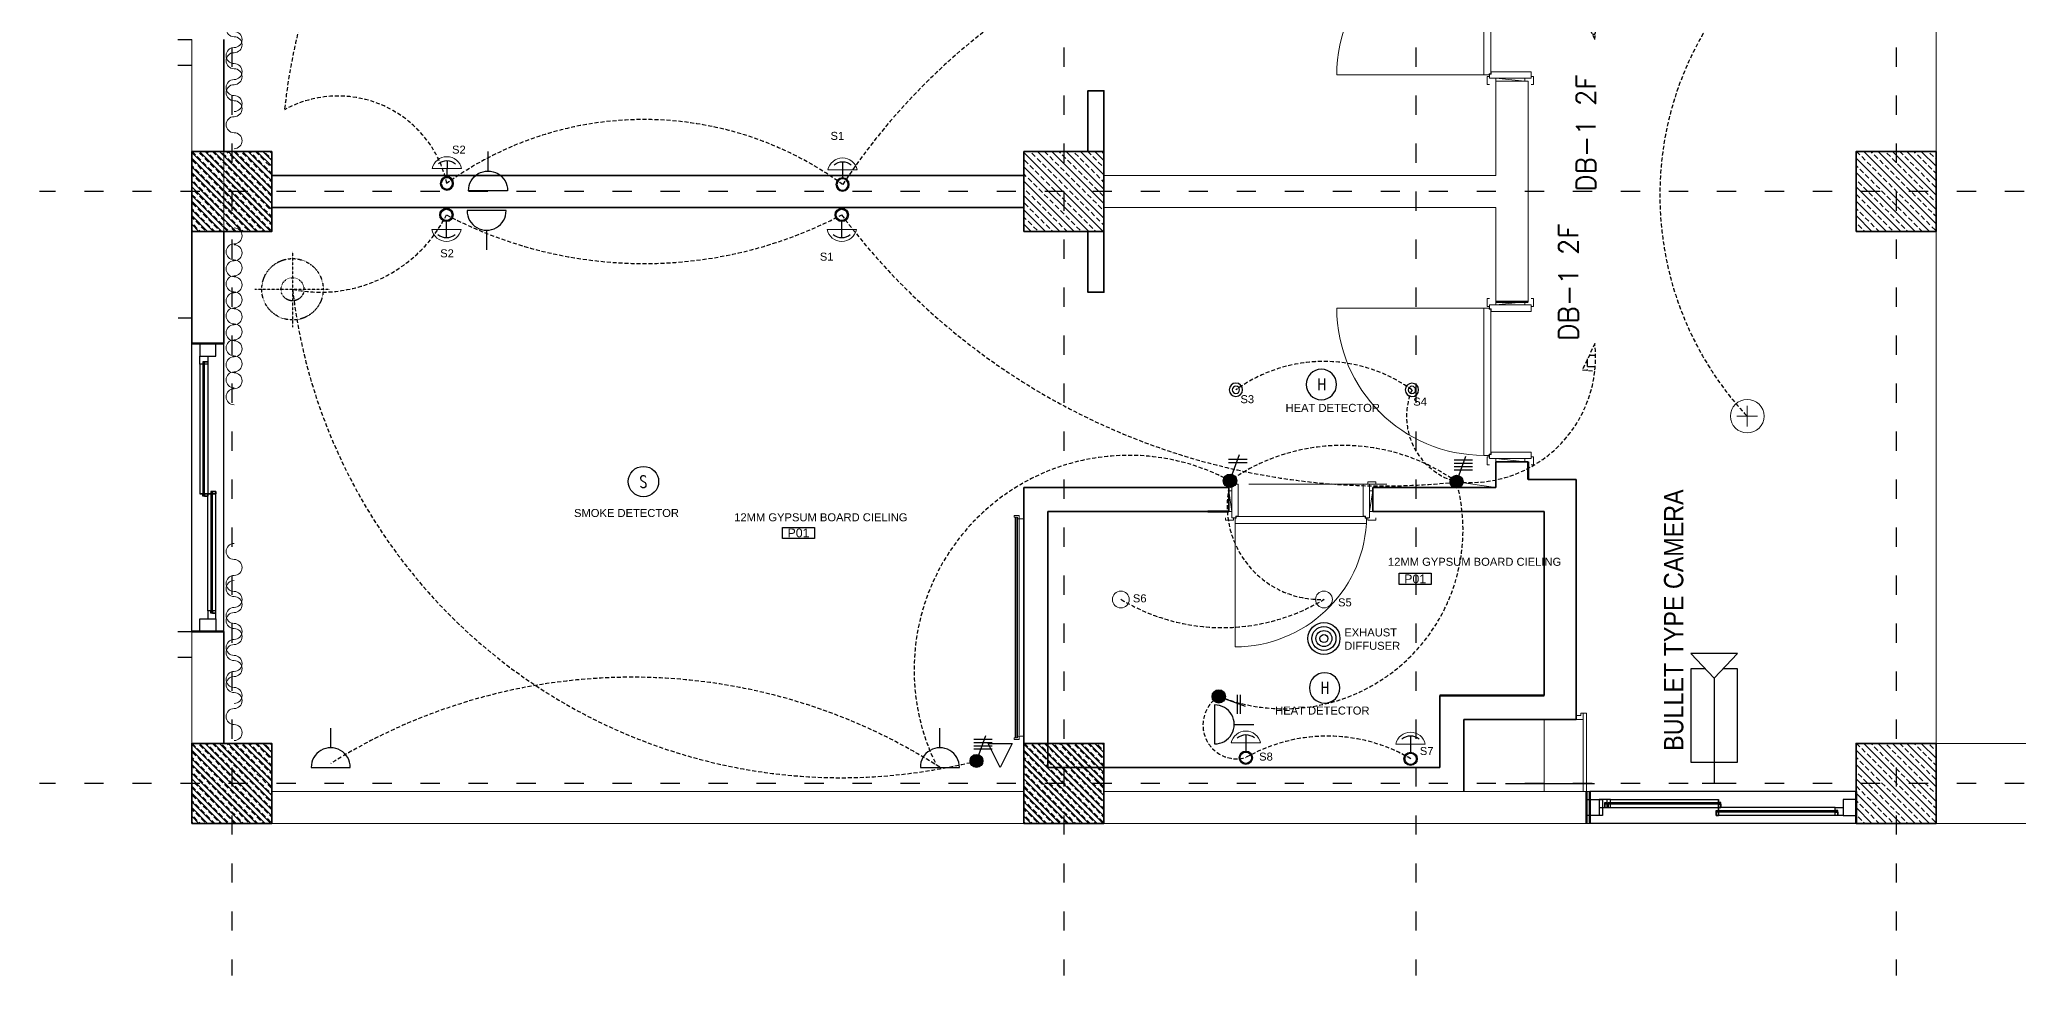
# Model space of a CAD drawing. Header units: millimetres. Extents: x -3207095 to 15275363, y 3702017 to 4798027.
# Drawn here: x 693188 to 694425, y 4469508 to 4470093 of the extents above; entities that cross this region are included whole.
import ezdxf
from ezdxf.enums import TextEntityAlignment as Align

# ---------------------------------------------------------------- set-up
doc = ezdxf.new("R2010")
doc.units = ezdxf.units.MM
for name, pattern in [('ACAD_ISO03W100', [30, 12, -18]), ('DUZ', [500, 500]), ('HIDDEN', [0.375, 0.25, -0.125]), ('HIDDEN2', [0.1875, 0.125, -0.0625])]:
    doc.linetypes.add(name, pattern=pattern)
doc.layers.get('0').update_dxf_attribs({"color": 1, "linetype": 'DUZ'})
for name, color, linetype in [('0 MC MAHAL', 94, 'Continuous'), ('a_aydinlatma', 5, 'Continuous'), ('a_olcu', 30, 'Continuous'), ('a_yazi', 105, 'Continuous'), ('AGAC', 116, 'Continuous'), ('EL-L-LS', 181, 'Continuous'), ('KOLTAR_F', 145, 'Continuous'), ('MH-EL-CCTV', 33, 'Continuous'), ('MH-EL-TEL', 222, 'Continuous'), ('MH-TXT', 2, 'Continuous'), ('OLCU', 1, 'Continuous'), ('PEN', 161, 'Continuous'), ('pen.kap.olc', 205, 'Continuous'), ('SMC-EL-FA', 33, 'Continuous'), ('SMC-EL-FA-TXT', 123, 'Continuous'), ('SMC-EL-L-LP', 22, 'Continuous'), ('SMC-EL-P', 160, 'Continuous'), ('SMC-TXT', 123, 'Continuous'), ('söve', 26, 'DUZ')]:
    doc.layers.add(name, color=color, linetype=linetype)
for name, color, linetype, lineweight in [('C LIGHT', 202, 'Continuous', 9), ('cam', 143, 'Continuous', 20), ('DUV', 220, 'Continuous', 50), ('DUVAR', 7, 'Continuous', 35), ('EL-L-WIR', 124, 'Continuous', 30), ('FE_MOBTEF.2', 33, 'Continuous', 18), ('FE_PERDE', 205, 'Continuous', 15), ('gor25', 142, 'Continuous', 25), ('iç duvar', 7, 'Continuous', 50), ('KAPEN', 151, 'Continuous', 9), ('KOLON_F', 3, 'Continuous', 35), ('Xref', 253, 'Continuous', 13)]:
    doc.layers.add(name, color=color, linetype=linetype, lineweight=lineweight)
doc.styles.add('ARIEL20S', font='arial.ttf')
doc.styles.add('ROMANS', font='romans.shx')
doc.styles.add('smc-1', font='simplex.shx')
doc.styles.add('SMC-2', font='GOTHIC.TTF', dxfattribs={"width": 0.9})
pattern_1 = [(135, (5198435.835, 3809389.321), (-4.4901280605, -4.4901280605), []), (135, (5198435.835, 3809393.811), (-4.4901280605, -4.4901280605), [3.175, -1.5875])]
pattern_2 = [(135, (5198955.835, 3809389.321), (-4.4901280605, -4.4901280605), []), (135, (5198955.835, 3809393.811), (-4.4901280605, -4.4901280605), [3.175, -1.5875])]

# ---------------------------------------------------------------- blocks, each defined once
blk = doc.blocks.new('GEN_BLOCK00601')
at = {"linetype": 'Continuous', "ltscale": 50}
for centre, start, end in [((50, 50), 0, 180), ((150, 50), 180, 0), ((250, 50), 0, 180), ((350, 50), 180, 0), ((450, 50), 0, 180), ((550, 50), 180, 0), ((650, 50), 0, 180), ((750, 50), 180, 0), ((850, 50), 0, 180), ((950, 50), 180, 0)]:
    blk.add_arc(centre, 50, start, end, dxfattribs=at)
for tag in ['FLOOR', 'Sfb']:
    blk.add_attdef(tag, (0, 0), '', height=1)
blk = doc.blocks.new('K210')
for p, q in [((0.04, 0.985), (0.04, 0.032)), ((0.04, 0.032), (0.047, 0.032)), ((0.047, 0.032), (0.047, 0.022)), ((0.047, 0.022), (0.953, 0.022)), ((0.953, 0.032), (0.96, 0.032)), ((0.953, 0.022), (0.953, 0.032)), ((0.96, 0.032), (0.96, 0.065))]:
    blk.add_line(p, q)
for points in [[(-0.02, 0.03), (-0.02, 0.045), (0.03, 0.045), (0.03, 0.03)], [(0.04, 0.065), (0.96, 0.065)], [(1.02, 0.03), (1.02, 0.045), (0.97, 0.045), (0.97, 0.03)], [(0.02, -0.19), (0, -0.19), (0.02, -0.01), (0, -0.01)], [(0.98, -0.19), (1, -0.19), (0.98, -0.01), (1, -0.01)], [(-0.02, -0.23), (-0.02, -0.245), (0.03, -0.245), (0.03, -0.23)], [(1.02, -0.23), (1.02, -0.245), (0.97, -0.245), (0.97, -0.23)]]:
    blk.add_lwpolyline(points)
for points in [[(0.02, 0.03), (0.045, 0.03), (0.045, 0.02), (0.06, 0.02), (0.06, -0.23), (0.02, -0.23)], [(0.98, 0.03), (0.955, 0.03), (0.955, 0.02), (0.94, 0.02), (0.94, -0.23), (0.98, -0.23)]]:
    blk.add_lwpolyline(points, close=True)
blk.add_arc((0.04, 0.065), 0.92, 0, 90)
blk = doc.blocks.new('new block')
at = {"layer": 'KAPEN'}
for p, q in [((105202.053, 48261.86), (105202.02, 48261.86)), ((105202.053, 48261.853), (105202.053, 48261.86)), ((105202.063, 48261.853), (105202.053, 48261.853)), ((105202.063, 48261.047), (105202.063, 48261.853)), ((105201.25, 48261.04), (105202.053, 48261.04)), ((105202.053, 48261.047), (105202.063, 48261.047)), ((105202.053, 48261.04), (105202.053, 48261.047))]:
    blk.add_line(p, q, dxfattribs=at)
for points in [[(105202.055, 48261.92), (105202.04, 48261.92), (105202.04, 48261.87), (105202.055, 48261.87)], [(105202.265, 48261.92), (105202.28, 48261.92), (105202.28, 48261.87), (105202.265, 48261.87)], [(105202.02, 48261.04), (105202.02, 48261.86)], [(105202.225, 48261.88), (105202.225, 48261.9), (105202.095, 48261.88), (105202.095, 48261.9)], [(105202.055, 48260.98), (105202.04, 48260.98), (105202.04, 48261.03), (105202.055, 48261.03)], [(105202.225, 48261.02), (105202.225, 48261), (105202.095, 48261.02), (105202.095, 48261)], [(105202.265, 48260.98), (105202.28, 48260.98), (105202.28, 48261.03), (105202.265, 48261.03)]]:
    blk.add_lwpolyline(points, dxfattribs=at)
for points in [[(105202.055, 48261.88), (105202.055, 48261.855), (105202.065, 48261.855), (105202.065, 48261.84), (105202.265, 48261.84), (105202.265, 48261.88)], [(105202.055, 48261.02), (105202.055, 48261.045), (105202.065, 48261.045), (105202.065, 48261.06), (105202.265, 48261.06), (105202.265, 48261.02)]]:
    blk.add_lwpolyline(points, close=True, dxfattribs=at)
blk.add_arc((105202.071, 48261.04), 0.822, 93.6023, 180, dxfattribs=at)
blk = doc.blocks.new('rgtkjıtdkfgölv')
at = {"layer": 'FE_MOBTEF.2'}
for p, q in [((104445.908, 48877.932), (104445.888, 48877.932)), ((104445.888, 48877.932), (104445.888, 48877.902)), ((104445.908, 48877.932), (104445.908, 48877.962)), ((104445.908, 48877.922), (104445.908, 48877.932)), ((104447.261, 48877.932), (104445.914, 48877.932)), ((104447.268, 48877.932), (104447.268, 48877.962)), ((104447.268, 48877.932), (104447.288, 48877.932)), ((104447.268, 48877.922), (104447.268, 48877.932)), ((104447.288, 48877.932), (104447.288, 48877.902)), ((104445.888, 48877.902), (104445.898, 48877.902)), ((104445.898, 48877.914), (104445.898, 48877.922)), ((104445.898, 48877.922), (104447.278, 48877.922)), ((104445.898, 48877.922), (104445.908, 48877.922)), ((104445.898, 48877.902), (104445.898, 48877.922)), ((104445.898, 48877.908), (104445.898, 48877.914)), ((104445.898, 48877.914), (104447.278, 48877.914)), ((104447.278, 48877.914), (104445.898, 48877.914)), ((104447.278, 48877.908), (104445.898, 48877.908)), ((104447.278, 48877.922), (104447.268, 48877.922)), ((104447.278, 48877.902), (104447.278, 48877.922)), ((104447.278, 48877.922), (104447.278, 48877.914)), ((104447.278, 48877.914), (104447.278, 48877.908)), ((104447.288, 48877.902), (104447.278, 48877.902))]:
    blk.add_line(p, q, dxfattribs=at)
blk = doc.blocks.new('a_malzeme')
blk.add_lwpolyline([(-100, 70), (100, 70), (100, 0), (-100, 0), (-100, 70)])
at = {"style": 'ARIEL20S'}
blk.add_attdef('P01', text='', height=55, dxfattribs=at).set_placement((0, 35), align=Align.MIDDLE_CENTER)
blk = doc.blocks.new('ANEM')
at = {"layer": 'a_aydinlatma'}
for radius in [100, 75, 50, 25]:
    blk.add_circle((56721, 5587), radius, dxfattribs=at)
blk = doc.blocks.new('SD')
at = {"color": 140}
blk.add_circle((0, 0), 0.25, dxfattribs=at)
at = {"layer": 'SMC-EL-FA-TXT', "style": 'ROMANS', "width": 0.75}
blk.add_text('S', height=0.197, dxfattribs=at).set_placement((-0.066, -0.101, 0))
blk = doc.blocks.new('LIGHT3')
at = {"layer": 'SMC-EL-L-LP'}
blk.add_line((0.001, 0), (0, 0.235), dxfattribs=at)
for radius in [0.0975, 0.0825]:
    blk.add_circle((0, 0.332), radius, dxfattribs=at)
blk.add_arc((0, 0.2), 0.2, 231.5853, 308.8029, dxfattribs=at)
blk = doc.blocks.new('LS-1WAY-4G')
at = {"layer": 'EL-L-LS'}
blk.add_hatch(color=181, dxfattribs=at).paths.add_polyline_path([(0.092, 0.092, 1), (-0.092, 0.092, 1)])
at = {"layer": 'EL-L-LS', "color": 181}
for p, q in [((-0.036, 0.4), (0.223, 0.4)), ((-0.036, 0.354), (0.223, 0.354)), ((-0.036, 0.308), (0.223, 0.308)), ((0.031, 0.178), (0.132, 0.453)), ((-0.036, 0.263), (0.223, 0.263))]:
    blk.add_line(p, q, dxfattribs=at)
blk.add_circle((0, 0.092), 0.0917, dxfattribs=at)
blk = doc.blocks.new('LIGHT1')
at = {"linetype": 'Continuous'}
for radius in [0.11, 0.06]:
    blk.add_circle((0, 0), radius, dxfattribs=at)
blk = doc.blocks.new('A$C89dd7f61')
at = {"layer": 'SMC-EL-L-LP', "xscale": -38, "yscale": 38, "zscale": 38}
blk.add_blockref('LIGHT1', (0, 0), dxfattribs=at)
blk = doc.blocks.new('LS-1WAY-2G')
at = {"layer": 'SMC-EL-L-LP'}
blk.add_hatch(color=181, dxfattribs=at).paths.add_polyline_path([(0.092, 0.092, 1), (-0.092, 0.092, 1)])
at = {"layer": 'SMC-EL-L-LP', "color": 181}
for p, q in [((-0.021, 0.387), (0.237, 0.387)), ((-0.021, 0.342), (0.237, 0.342)), ((0.031, 0.178), (0.132, 0.453))]:
    blk.add_line(p, q, dxfattribs=at)
blk.add_circle((0, 0.092), 0.0917, dxfattribs=at)
blk = doc.blocks.new('CL1')
at = {"layer": 'C LIGHT'}
blk.add_circle((0, 0), 5.25, dxfattribs=at)
blk = doc.blocks.new('HD')
at = {"color": 22}
blk.add_circle((0, 0), 0.25, dxfattribs=at)
at = {"layer": 'SMC-EL-FA-TXT', "color": 123, "style": 'ROMANS', "width": 0.75}
blk.add_text('H', height=0.197, dxfattribs=at).set_placement((-0.074, -0.096, 0))
blk = doc.blocks.new('S13A')
for p, q in [((0, 0.18), (0, 0.358)), ((-0.178, 0), (0.178, 0))]:
    blk.add_line(p, q)
blk.add_arc((0, 0.002), 0.178, 359.4023, 180.5977)
blk = doc.blocks.new('A$C7aefd928')
at = {"layer": 'a_aydinlatma', "linetype": 'HIDDEN', "ltscale": 10}
h = blk.add_hatch(dxfattribs=at)
h.set_pattern_fill('ANGLE', color=8)
h.set_pattern_definition([(0, (-693994.367, -4479887.279), (0, 6.985), [5.08, -1.905]), (90, (-693994.367, -4479887.279), (-6.985, 4e-16), [5.08, -1.905])])
h.paths.add_polyline_path([(837.2, 271.4), (829.6, 255), (837.2, 254.1, 0.055419)])
at = {"layer": 'a_aydinlatma', "linetype": 'HIDDEN2'}
for p, q in [((23.5, 328.8), (23.5, 281.7)), ((0, 305.3), (47, 305.3))]:
    blk.add_line(p, q, dxfattribs=at)
at = {"layer": 'a_aydinlatma', "color": 3, "linetype": 'HIDDEN', "ltscale": 10}
for p, q in [((837.2, 271.4), (829.6, 255)), ((829.6, 255), (837.2, 254.1))]:
    blk.add_line(p, q, dxfattribs=at)
at = {"layer": 'a_aydinlatma', "linetype": 'HIDDEN2'}
for radius in [19.2, 7.2]:
    blk.add_circle((23.5, 305.3), radius, dxfattribs=at)
at = {"layer": 'a_aydinlatma', "linetype": 'HIDDEN', "ltscale": 10}
for centre, radius, start, end in [((41.1, 391.6), 88.1, 258.5011, 333.1564), ((243.2, 587.1), 265.7, 242.3098, 297.7005), ((705.2, 605.5), 423.1, 216.8454, 276.1897), ((366.4, 345.2), 345.2, 186.6453, 284.1662), ((668, 166.4), 93.8, 54.1169, 125.8831), ((761.9, 225.8), 42.3, 156.7822, 254.8981), ((643.1, 154.9), 111.8, 248.5847, 15.5788), ((665.9, 169.8), 58.4, 164.7362, 272.1082), ((604.6, 216.3), 122.5, 238.8129, 301.1871), ((613.5, 32.9), 21.1, 121.94, 285.5579), ((670.1, -77.2), 103.2, 59.6797, 119.5515)]:
    blk.add_arc(centre, radius, start, end, dxfattribs=at)
at = {"layer": 'a_aydinlatma', "color": 3, "linetype": 'HIDDEN', "ltscale": 10}
for centre, radius, start, end in [((759.4, 262.8), 78.3, 263.7664, 6.3094), ((546, 67.4), 134.1, 61.8575, 206.2961), ((679.6, 84.6), 123.1, 54.605, 124.8385), ((235.8, -293.6), 356.4, 57.3715, 121.9107)]:
    blk.add_arc(centre, radius, start, end, dxfattribs=at)
at = {"layer": 'MH-EL-TEL'}
for p, q in [((465.7, 6.4), (458.2, 21.4)), ((458.2, 21.4), (473.2, 21.4)), ((473.2, 21.4), (465.7, 6.4))]:
    blk.add_line(p, q, dxfattribs=at)
at = {"layer": 'OLCU', "color": 252, "linetype": 'Continuous', "lineweight": 5, "true_color": 0x939598}
blk.add_line((750.9, 184.9), (775.5, 181.4), dxfattribs=at)
at = {"layer": 'SMC-EL-L-LP', "lineweight": 0}
for p, q in [((128.9, 342.6), (110.6, 342.6)), ((375.9, 342.7), (357.5, 342.7)), ((610, 21.7), (628.3, 21.7)), ((712.9, 21), (731.3, 21))]:
    blk.add_line(p, q, dxfattribs=at)
for centre, start, end in [((119.7, 344.6), 191.7871, 348.2129), ((366.7, 344.6), 191.7871, 348.2129), ((619.2, 19.8), 11.7871, 168.2129), ((722.1, 19.1), 11.7871, 168.2129)]:
    blk.add_arc(centre, 9.38, start, end, dxfattribs=at)
at = {"layer": 'a_aydinlatma', "xscale": 0.1, "yscale": 0.1, "zscale": 0.1}
blk.add_blockref('ANEM', (-5004.1, -471.7), dxfattribs=at)
at = {"layer": 'a_olcu', "xscale": 0.1, "yscale": 0.1, "zscale": 0.1}
for p in [(339.7, 149.5), (725, 120.8)]:
    blk.add_blockref('a_malzeme', p, dxfattribs=at).add_auto_attribs({'P01': 'P01'})
at = {"layer": 'C LIGHT', "linetype": 'Continuous'}
for p in [(541.1, 111.4), (668, 111.4)]:
    blk.add_blockref('CL1', p, dxfattribs=at)
at = {"layer": 'EL-L-LS', "xscale": 45.60000005237816, "yscale": 45.60000005237816, "zscale": 45.60000005237816}
blk.add_blockref('LS-1WAY-2G', (609.3, 181.4), dxfattribs=at)
at = {"layer": 'EL-L-LS', "xscale": 45.60000005237816, "yscale": 45.60000005237816, "zscale": 45.60000005237816, "rotation": 270}
blk.add_blockref('LS-1WAY-2G', (598.1, 50.8), dxfattribs=at)
at = {"layer": 'EL-L-WIR', "xscale": 44.23680000000058, "yscale": 44.23680000000058, "zscale": 44.23680000000058}
for p in [(750.9, 180.9), (450.9, 6.4)]:
    blk.add_blockref('LS-1WAY-4G', p, dxfattribs=at)
at = {"layer": 'SMC-EL-FA', "yscale": 38, "zscale": 38}
for name, p, xscale in [('HD', (666.4, 245.8), -38), ('SD', (242.8, 185.1), 38), ('HD', (668.4, 56.1), -38)]:
    blk.add_blockref(name, p, dxfattribs=dict(at, xscale=xscale))
at = {"layer": 'SMC-EL-L-LP', "lineweight": 0, "xscale": 42.74999999996362, "yscale": 42.74999999996362, "zscale": 42.74999999996362}
for p in [(119.7, 337.6), (366.7, 337.6)]:
    blk.add_blockref('LIGHT3', p, dxfattribs=at)
at = {"layer": 'SMC-EL-L-LP', "lineweight": 0, "xscale": 42.74999999996362, "yscale": 42.74999999996362, "zscale": 42.74999999996362, "rotation": 180}
for p in [(619.2, 26.7), (722.1, 26)]:
    blk.add_blockref('LIGHT3', p, dxfattribs=at)
at = {"layer": 'SMC-EL-P', "xscale": 68.51054328617874, "yscale": 68.51054328617874, "zscale": 68.51054328617874}
for p, rotation in [((144.8, 354.5), 180), ((599.6, 33.3), 270)]:
    blk.add_blockref('S13A', p, dxfattribs=dict(at, rotation=rotation))
for p in [(47.4, 6.4), (428, 6.4)]:
    blk.add_blockref('S13A', p, dxfattribs=at)
at = {"layer": 'Xref'}
for p in [(613, 242.5), (723, 242.4)]:
    blk.add_blockref('A$C89dd7f61', p, dxfattribs=at)
at = {"layer": 'a_yazi', "char_height": 5, "style": 'ARIEL20S'}
for s, insert, width, attachment_point in [('S2', (115.8, 330.3), 51.389, 1), ('S1', (353, 328.2), 51.389, 1), ('S3', (615.8, 239.1), 51.389, 1), ('S4', (723.8, 237.6), 51.389, 1), ('HEAT DETECTOR', (644, 228.6), 143.239, 7), ('SMOKE DETECTOR', (199.4, 162.9), 143.239, 7), ('12MM GYPSUM BOARD CIELING ', (299.5, 160.2), 143.239, 7), ('12MM GYPSUM BOARD CIELING ', (708, 132.4), 143.239, 7), ('S6', (548.6, 114.6), 51.389, 1), ('S5', (676.8, 112.1), 51.389, 1), ('EXHAUST DIFFUSER', (680.7, 93.3), 51.389, 1), ('HEAT DETECTOR', (637.5, 39.4), 143.239, 7), ('S8', (627.5, 15.7), 51.389, 1), ('S7', (727.9, 19.2), 51.389, 1)]:
    blk.add_mtext(s, dxfattribs=dict(at, insert=insert, width=width, attachment_point=attachment_point))
blk = doc.blocks.new('A$C288ee9c8')
at = {"layer": 'a_aydinlatma', "linetype": 'HIDDEN', "ltscale": 10}
h = blk.add_hatch(dxfattribs=at)
h.set_pattern_fill('ANGLE', color=8)
h.set_pattern_definition([(0, (-694012.924, -4479302.351), (0, 6.985), [5.08, -1.905]), (90, (-694012.924, -4479302.351), (-6.985, 4e-16), [5.08, -1.905])])
h.paths.add_polyline_path([(818.7, 95), (811, 111.4), (818.6, 112.3, -0.055419)])
at = {"layer": 'a_aydinlatma', "color": 3, "linetype": 'HIDDEN', "ltscale": 10}
for p, q in [((811, 111.4), (818.6, 112.3)), ((818.7, 95), (811, 111.4))]:
    blk.add_line(p, q, dxfattribs=at)
at = {"layer": 'a_aydinlatma', "linetype": 'HIDDEN', "ltscale": 10}
for centre, radius, start, end in [((349, 15), 350.8, 76.2487, 174.124), ((586.1, 150), 122.5, 58.8129, 121.1871), ((647.4, 196.4), 58.4, 87.8918, 195.2638), ((683.3, -216.4), 400.7, 82.9628, 146.5996), ((743.4, 140.5), 42.3, 105.1019, 203.2178), ((649.5, 199.8), 93.8, 234.1169, 305.8831), ((33.5, -10.1), 69.6, 12.4474, 118.8317), ((224.6, -165.2), 210, 53.7613, 125.8826)]:
    blk.add_arc(centre, radius, start, end, dxfattribs=at)
at = {"layer": 'a_aydinlatma', "color": 3, "linetype": 'HIDDEN', "ltscale": 10}
for centre, radius, start, end in [((217.3, 659.8), 356.4, 238.0893, 302.6285), ((527.5, 298.9), 134.1, 153.7039, 298.1425), ((661.1, 281.6), 123.1, 235.1615, 305.395), ((740.9, 103.4), 78.3, 353.6906, 96.2336)]:
    blk.add_arc(centre, radius, start, end, dxfattribs=at)
at = {"layer": 'MH-EL-TEL'}
for p, q in [((447.2, 359.8), (439.7, 344.8)), ((454.7, 344.8), (447.2, 359.8)), ((439.7, 344.8), (454.7, 344.8))]:
    blk.add_line(p, q, dxfattribs=at)
at = {"layer": 'OLCU', "color": 252, "linetype": 'Continuous', "lineweight": 5, "true_color": 0x939598}
blk.add_line((732.4, 181.3), (757, 184.8), dxfattribs=at)
at = {"layer": 'SMC-EL-L-LP', "lineweight": 0}
for p, q in [((591.5, 344.5), (609.8, 344.5)), ((694.4, 345.2), (712.8, 345.2)), ((110.7, 14.1), (92.3, 14.1)), ((357.9, 13.4), (339.5, 13.4))]:
    blk.add_line(p, q, dxfattribs=at)
for centre, start, end in [((600.7, 346.5), 191.7871, 348.2129), ((703.6, 347.1), 191.7871, 348.2129), ((101.5, 12.2), 11.7871, 168.2129), ((348.7, 11.4), 11.7871, 168.2129)]:
    blk.add_arc(centre, 9.38, start, end, dxfattribs=at)
at = {"layer": 'a_aydinlatma', "xscale": -0.1, "yscale": 0.1, "zscale": 0.1, "rotation": 180}
blk.add_blockref('ANEM', (-5022.6, 837.9), dxfattribs=at)
at = {"layer": 'a_olcu', "xscale": 0.1, "yscale": 0.1, "zscale": 0.1}
for p in [(542.2, 301.2), (698.3, 249.3), (323.3, 225.8)]:
    blk.add_blockref('a_malzeme', p, dxfattribs=at).add_auto_attribs({'P01': 'P01'})
at = {"layer": 'C LIGHT', "linetype": 'Continuous', "xscale": -1, "rotation": 180}
for p in [(522.6, 254.8), (649.5, 254.8)]:
    blk.add_blockref('CL1', p, dxfattribs=at)
at = {"layer": 'EL-L-LS', "xscale": -45.60000005237816, "yscale": 45.60000005237816, "zscale": 45.60000005237816, "rotation": 180}
blk.add_blockref('LS-1WAY-2G', (587.7, 183.2), dxfattribs=at)
at = {"layer": 'EL-L-WIR', "xscale": -44.23680000000058, "yscale": 44.23680000000058, "zscale": 44.23680000000058, "rotation": 180}
for p in [(432.4, 359.8), (732.4, 185.3)]:
    blk.add_blockref('LS-1WAY-4G', p, dxfattribs=at)
at = {"layer": 'SMC-EL-FA', "xscale": 38, "yscale": 38, "zscale": 38, "rotation": 180}
for p in [(649.9, 310.1), (649.9, 140.2)]:
    blk.add_blockref('HD', p, dxfattribs=at)
at = {"layer": 'SMC-EL-FA', "xscale": 38, "yscale": 38, "zscale": 38}
blk.add_blockref('SD', (214.5, 182.4), dxfattribs=at)
at = {"layer": 'SMC-EL-L-LP', "lineweight": 0, "xscale": -42.74999999996362, "yscale": 42.74999999996362, "zscale": 42.74999999996362}
for p in [(703.6, 340.2), (600.7, 339.5)]:
    blk.add_blockref('LIGHT3', p, dxfattribs=at)
at = {"layer": 'SMC-EL-L-LP', "lineweight": 0, "xscale": -42.74999999996362, "yscale": 42.74999999996362, "zscale": 42.74999999996362, "rotation": 180}
for p in [(101.5, 19.1), (348.7, 18.4)]:
    blk.add_blockref('LIGHT3', p, dxfattribs=at)
at = {"layer": 'SMC-EL-P', "xscale": -68.51054328617874, "yscale": 68.51054328617874, "zscale": 68.51054328617874, "rotation": 180}
for p in [(28.9, 359.8), (409.5, 359.8)]:
    blk.add_blockref('S13A', p, dxfattribs=at)
at = {"layer": 'SMC-EL-P', "xscale": -68.51054328617874, "yscale": 68.51054328617874, "zscale": 68.51054328617874}
blk.add_blockref('S13A', (127.2, 0.3), dxfattribs=at)
at = {"layer": 'Xref', "xscale": -1, "rotation": 180}
for p in [(594.5, 123.8), (704.5, 123.8)]:
    blk.add_blockref('A$C89dd7f61', p, dxfattribs=at)
at = {"layer": 'a_yazi', "char_height": 5, "style": 'ARIEL20S'}
for s, insert, width, attachment_point in [('S3', (611.1, 340.2), 51.389, 1), ('S4', (719.1, 338.6), 51.389, 1), ('HEAT DETECTOR', (637.2, 324.9), 143.239, 7), ('EXHAUST DIFFUSER', (665, 292.1), 51.389, 1), ('12MM GYPSUM BOARD CIELING ', (681.3, 261), 143.239, 7), ('S6', (519.5, 248), 51.389, 1), ('12MM GYPSUM BOARD CIELING ', (283.1, 236.5), 143.239, 7), ('S5', (647.7, 245.4), 51.389, 1), ('SMOKE DETECTOR', (180.9, 203.3), 143.239, 7), ('S7', (695.9, 136.7), 51.389, 1), ('S8', (595.4, 133.2), 51.389, 1), ('S1', (341.2, 37.1), 51.389, 1), ('S2', (104.7, 28.5), 51.389, 1)]:
    blk.add_mtext(s, dxfattribs=dict(at, insert=insert, width=width, attachment_point=attachment_point))
blk = doc.blocks.new('A$Ce52a88a6')
at = {"layer": 'OLCU', "color": 252, "linetype": 'Continuous', "lineweight": 5, "true_color": 0x939598}
blk.add_blockref('A$C288ee9c8', (0, 0), dxfattribs=at)
blk = doc.blocks.new('CL4')
at = {"layer": 'C LIGHT', "color": 3}
for p, q in [((-3.25, 0), (3.25, 0)), ((0, 3.25), (0, -3.25))]:
    blk.add_line(p, q, dxfattribs=at)
at = {"layer": 'C LIGHT'}
blk.add_circle((0, 0), 5.25, dxfattribs=at)
blk = doc.blocks.new('CCTV-CAMERA')
for p, q in [((1.115, 0.2), (0.903, 0)), ((1.115, -0.2), (1.115, 0.2)), ((0, -0.104), (0, 0.104)), ((0.183, 0), (0, 0)), ((0.903, 0), (0.183, 0)), ((0.903, 0), (1.115, -0.2))]:
    blk.add_line(p, q)
blk.add_lwpolyline([(0.983, 0.076), (0.983, 0.2), (0.183, 0.2), (0.183, -0.2), (0.983, -0.2), (0.983, -0.076)])

msp = doc.modelspace()

# ---------------------------------------------------------------- hatches: boundary and pattern name
at = {"layer": 'KOLTAR_F'}
h = msp.add_hatch(dxfattribs=at)
h.set_pattern_fill('ANSI33', color=256, angle=90, style=0)
h.set_pattern_definition([(135, (5197695.835, 3809389.321), (-4.4901280605, -4.4901280605), []), (135, (5197695.835, 3809393.811), (-4.4901280605, -4.4901280605), [3.175, -1.5875])])
h.paths.add_polyline_path([(693283.4, 4469972.8), (693283.4, 4470022.8), (693333.4, 4470022.8), (693333.4, 4469972.8)])
h = msp.add_hatch(dxfattribs=at)
h.set_pattern_fill('ANSI33', color=256, angle=90, style=0)
h.set_pattern_definition(pattern_1)
h.paths.add_polyline_path([(693283.4, 4469972.8), (693283.4, 4470022.8), (693333.4, 4470022.8), (693333.4, 4469972.8)])
h = msp.add_hatch(dxfattribs=at)
h.set_pattern_fill('ANSI33', color=256, angle=90, style=0)
h.set_pattern_definition(pattern_1)
h.paths.add_polyline_path([(693283.4, 4469972.8), (693283.4, 4470022.8), (693333.4, 4470022.8), (693333.4, 4469972.8)])
h = msp.add_hatch(dxfattribs=at)
h.set_pattern_fill('ANSI33', color=256, angle=90, style=0)
h.set_pattern_definition(pattern_2)
h.paths.add_polyline_path([(693803.4, 4469972.8), (693803.4, 4470022.8), (693853.4, 4470022.8), (693853.4, 4469972.8)])
h = msp.add_hatch(dxfattribs=at)
h.set_pattern_fill('ANSI33', color=256, angle=90, style=0)
h.set_pattern_definition(pattern_2)
h.paths.add_polyline_path([(693803.4, 4469972.8), (693803.4, 4470022.8), (693853.4, 4470022.8), (693853.4, 4469972.8)])
h = msp.add_hatch(dxfattribs=at)
h.set_pattern_fill('ANSI33', color=256, angle=90, style=0)
h.set_pattern_definition([(135, (5198735.835, 3809389.321), (-4.4901280605, -4.4901280605), []), (135, (5198735.835, 3809393.811), (-4.4901280605, -4.4901280605), [3.175, -1.5875])])
h.paths.add_polyline_path([(694323.4, 4469972.8), (694323.4, 4470022.8), (694373.4, 4470022.8), (694373.4, 4469972.8)])
h = msp.add_hatch(dxfattribs=at)
h.set_pattern_fill('ANSI33', color=256, angle=90, style=0)
h.set_pattern_definition([(135, (5197695.835, 3809019.321), (-4.4901280605, -4.4901280605), []), (135, (5197695.835, 3809023.811), (-4.4901280605, -4.4901280605), [3.175, -1.5875])])
h.paths.add_polyline_path([(693283.4, 4469602.8), (693283.4, 4469652.8), (693333.4, 4469652.8), (693333.4, 4469602.8)])
h = msp.add_hatch(dxfattribs=at)
h.set_pattern_fill('ANSI33', color=256, angle=90, style=0)
h.set_pattern_definition([(135, (5198435.835, 3809019.321), (-4.4901280605, -4.4901280605), []), (135, (5198435.835, 3809023.811), (-4.4901280605, -4.4901280605), [3.175, -1.5875])])
h.paths.add_polyline_path([(693283.4, 4469602.8), (693283.4, 4469652.8), (693333.4, 4469652.8), (693333.4, 4469602.8)])
h = msp.add_hatch(dxfattribs=at)
h.set_pattern_fill('ANSI33', color=256, angle=90, style=0)
h.set_pattern_definition([(135, (5198215.835, 3809019.321), (-4.4901280605, -4.4901280605), []), (135, (5198215.835, 3809023.811), (-4.4901280605, -4.4901280605), [3.175, -1.5875])])
h.paths.add_polyline_path([(693803.4, 4469602.8), (693803.4, 4469652.8), (693853.4, 4469652.8), (693853.4, 4469602.8)])
h = msp.add_hatch(dxfattribs=at)
h.set_pattern_fill('ANSI33', color=256, angle=90, style=0)
h.set_pattern_definition([(135, (5198955.835, 3809019.321), (-4.4901280605, -4.4901280605), []), (135, (5198955.835, 3809023.811), (-4.4901280605, -4.4901280605), [3.175, -1.5875])])
h.paths.add_polyline_path([(693803.4, 4469602.8), (693803.4, 4469652.8), (693853.4, 4469652.8), (693853.4, 4469602.8)])
h = msp.add_hatch(dxfattribs=at)
h.set_pattern_fill('ANSI33', color=256, angle=90, style=0)
h.set_pattern_definition([(135, (5198735.835, 3809019.321), (-4.4901280605, -4.4901280605), []), (135, (5198735.835, 3809023.811), (-4.4901280605, -4.4901280605), [3.175, -1.5875])])
h.paths.add_polyline_path([(694323.4, 4469602.8), (694323.4, 4469652.8), (694373.4, 4469652.8), (694373.4, 4469602.8)])

# ---------------------------------------------------------------- linework, layer by layer
at = {"color": 232, "linetype": 'ACAD_ISO03W100'}
for p, q in [((693308.4, 4472637.8), (693308.4, 4469507.8)), ((693828.4, 4472637.8), (693828.4, 4469507.8)), ((694048.4, 4472637.8), (694048.4, 4469507.8)), ((694348.4, 4472637.8), (694348.4, 4469507.8)), ((697128.4, 4469997.8), (693188.4, 4469997.8)), ((697128.4, 4469627.8), (693188.4, 4469627.8))]:
    msp.add_line(p, q, dxfattribs=at)
at = {"layer": 'a_aydinlatma', "linetype": 'HIDDEN', "ltscale": 10}
msp.add_arc((694403.1, 4469995.5), 202.3, 143.5875, 223.0672, dxfattribs=at)
at = {"layer": 'AGAC'}
for p, q in [((693283.4, 4469722.8), (693283.4, 4469902.8)), ((693283.4, 4469722.8), (693283.4, 4469902.8)), ((693283.4, 4469722.8), (693283.4, 4469902.8)), ((693303.4, 4469722.8), (693303.4, 4469902.8)), ((693303.4, 4469722.8), (693303.4, 4469902.8)), ((693303.4, 4469722.8), (693303.4, 4469902.8)), ((694323.4, 4469622.8), (694157, 4469622.8)), ((694323.4, 4469602.8), (694157, 4469602.8))]:
    msp.add_line(p, q, dxfattribs=at)
at = {"layer": 'cam'}
for p, q in [((693290.4, 4469891.3), (693290.4, 4469807.3)), ((693290.4, 4469891.3), (693290.4, 4469807.3)), ((693290.4, 4469891.3), (693290.4, 4469807.3)), ((693290.9, 4469891.3), (693290.9, 4469807.3)), ((693290.9, 4469891.3), (693290.9, 4469807.3)), ((693290.9, 4469891.3), (693290.9, 4469807.3)), ((693291.4, 4469891.3), (693291.4, 4469807.3)), ((693291.4, 4469891.3), (693291.4, 4469807.3)), ((693291.4, 4469891.3), (693291.4, 4469807.3)), ((693295.4, 4469734.3), (693295.4, 4469810.3)), ((693295.4, 4469734.3), (693295.4, 4469810.3)), ((693295.4, 4469734.3), (693295.4, 4469810.3)), ((693295.9, 4469734.3), (693295.9, 4469810.3)), ((693295.9, 4469734.3), (693295.9, 4469810.3)), ((693295.9, 4469734.3), (693295.9, 4469810.3)), ((693296.4, 4469734.3), (693296.4, 4469810.3)), ((693296.4, 4469734.3), (693296.4, 4469810.3)), ((693296.4, 4469734.3), (693296.4, 4469810.3)), ((694168.5, 4469615.8), (694238.9, 4469615.8)), ((694168.5, 4469615.3), (694238.9, 4469615.3)), ((694168.5, 4469614.8), (694238.9, 4469614.8)), ((694311.9, 4469610.8), (694235.9, 4469610.8)), ((694311.9, 4469610.3), (694235.9, 4469610.3)), ((694311.9, 4469609.8), (694235.9, 4469609.8))]:
    msp.add_line(p, q, dxfattribs=at)
at = {"layer": 'DUV'}
for p, q in [((694098.4, 4469928.9), (694118.4, 4469928.9)), ((693303.4, 4469902.8), (693283.4, 4469902.8)), ((693303.4, 4469902.8), (693283.4, 4469902.8)), ((693303.4, 4469902.8), (693283.4, 4469902.8)), ((693303.4, 4469902.8), (693283.4, 4469902.8)), ((693303.4, 4469902.8), (693283.4, 4469902.8)), ((694118.4, 4469828.9), (694118.4, 4469817.8)), ((693918.4, 4469797.8), (693931.4, 4469797.8)), ((693303.4, 4469722.8), (693283.4, 4469722.8)), ((693303.4, 4469722.8), (693283.4, 4469722.8)), ((693303.4, 4469722.8), (693283.4, 4469722.8)), ((693303.4, 4469722.8), (693283.4, 4469722.8)), ((693303.4, 4469722.8), (693283.4, 4469722.8)), ((694063.4, 4469682.8), (694128.4, 4469682.8)), ((694154.9, 4469602.8), (694154.9, 4469622.8)), ((694157, 4469602.8), (694157, 4469622.8)), ((694323.4, 4469602.8), (694323.4, 4469622.8))]:
    msp.add_line(p, q, dxfattribs=at)
at = {"layer": 'DUVAR'}
for p, q in [((693303.4, 4470092.8), (693303.4, 4470022.8)), ((693303.4, 4470092.8), (693303.4, 4470022.8)), ((693333.4, 4470007.8), (693803.4, 4470007.8)), ((693333.4, 4469987.8), (693803.4, 4469987.8)), ((693283.4, 4469902.8), (693283.4, 4469972.8)), ((693283.4, 4469902.8), (693283.4, 4469972.8)), ((693303.4, 4469902.8), (693303.4, 4469972.8)), ((693303.4, 4469902.8), (693303.4, 4469972.8)), ((693303.4, 4469902.8), (693283.4, 4469902.8)), ((693303.4, 4469902.8), (693283.4, 4469902.8)), ((693303.4, 4469902.8), (693283.4, 4469902.8)), ((694098.4, 4469828.9), (694098.4, 4469812.8)), ((694098.4, 4469828.9), (694118.4, 4469828.9)), ((694118.4, 4469817.8), (694118.4, 4469828.9)), ((694118.4, 4469817.8), (694148.4, 4469817.8)), ((694148.4, 4469667.8), (694148.4, 4469817.8)), ((693803.4, 4469812.8), (693803.4, 4469637.8)), ((693803.4, 4469812.8), (693931.4, 4469812.8)), ((693931.4, 4469797.8), (693931.4, 4469812.8)), ((694021.4, 4469812.8), (694098.4, 4469812.8)), ((694021.4, 4469812.8), (694021.4, 4469797.8)), ((693818.4, 4469797.8), (693818.4, 4469637.8)), ((693818.4, 4469797.8), (693931.4, 4469797.8)), ((694021.4, 4469797.8), (694128.4, 4469797.8)), ((694128.4, 4469682.8), (694128.4, 4469797.8)), ((693303.4, 4469722.8), (693283.4, 4469722.8)), ((693303.4, 4469722.8), (693283.4, 4469722.8)), ((693303.4, 4469722.8), (693283.4, 4469722.8)), ((693303.4, 4469722.8), (693303.4, 4469652.8)), ((693303.4, 4469722.8), (693303.4, 4469652.8)), ((693303.4, 4469652.8), (693303.4, 4469722.8)), ((694063.4, 4469637.8), (694063.4, 4469682.8)), ((694063.4, 4469682.8), (694128.4, 4469682.8)), ((694078.4, 4469667.8), (694078.4, 4469622.8)), ((694078.4, 4469667.8), (694148.4, 4469667.8)), ((693818.4, 4469637.8), (694063.4, 4469637.8)), ((694154.9, 4469602.8), (694154.9, 4469622.8)), ((694157, 4469602.8), (694157, 4469622.8)), ((694323.4, 4469602.8), (694323.4, 4469622.8))]:
    msp.add_line(p, q, dxfattribs=at)
for points in [[(693853.4, 4470022.8), (693853.4, 4470060.8), (693843.4, 4470060.8), (693843.4, 4470022.8)], [(693853.4, 4469972.8), (693853.4, 4469934.8), (693843.4, 4469934.8), (693843.4, 4469972.8)]]:
    msp.add_lwpolyline(points, dxfattribs=at)
at = {"layer": 'gor25'}
for p, q in [((693288.4, 4469889.8), (693288.4, 4469808.8)), ((693288.4, 4469889.8), (693288.4, 4469808.8)), ((693288.4, 4469889.8), (693288.4, 4469808.8)), ((693293.4, 4469889.8), (693293.4, 4469808.8)), ((693293.4, 4469889.8), (693293.4, 4469808.8)), ((693293.4, 4469889.8), (693293.4, 4469808.8)), ((693293.4, 4469735.8), (693293.4, 4469808.8)), ((693293.4, 4469735.8), (693293.4, 4469808.8)), ((693293.4, 4469735.8), (693293.4, 4469808.8)), ((693298.4, 4469735.8), (693298.4, 4469808.8)), ((693298.4, 4469735.8), (693298.4, 4469808.8)), ((693298.4, 4469735.8), (693298.4, 4469808.8)), ((694170, 4469617.8), (694237.4, 4469617.8)), ((694170, 4469612.8), (694237.4, 4469612.8)), ((694310.4, 4469612.8), (694237.4, 4469612.8)), ((694310.4, 4469607.8), (694237.4, 4469607.8))]:
    msp.add_line(p, q, dxfattribs=at)
at = {"layer": 'iç duvar', "color": 7, "lineweight": 18}
for p, q in [((693283.4, 4469902.8), (693283.4, 4470092.8)), ((693283.4, 4470092.8), (693283.4, 4470022.8)), ((693283.4, 4470092.8), (693283.4, 4470022.8)), ((693303.4, 4469902.8), (693303.4, 4470092.8)), ((694098.4, 4470066.7), (694118.4, 4470066.7)), ((694098.4, 4470066.7), (694098.4, 4470007.8)), ((694118.4, 4470066.7), (694118.4, 4469958.7)), ((694118.4, 4469928.9), (694118.4, 4470022.8)), ((693853.4, 4470007.8), (694098.4, 4470007.8)), ((693853.4, 4469987.8), (694098.4, 4469987.8)), ((694098.4, 4469928.9), (694098.4, 4469987.8)), ((693283.4, 4469722.8), (693283.4, 4469652.8)), ((693283.4, 4469722.8), (693283.4, 4469652.8)), ((693333.4, 4469622.8), (693803.4, 4469622.8)), ((693333.4, 4469622.8), (693803.4, 4469622.8)), ((693853.4, 4469622.8), (694157, 4469622.8)), ((693853.4, 4469622.8), (694154.9, 4469622.8)), ((693333.4, 4469602.8), (693803.4, 4469602.8)), ((693333.4, 4469602.8), (693803.4, 4469602.8)), ((693853.4, 4469602.8), (694118.4, 4469602.8)), ((693853.4, 4469602.8), (694118.4, 4469602.8)), ((694118.4, 4469602.8), (694157, 4469602.8)), ((694118.4, 4469602.8), (694154.9, 4469602.8)), ((694373.4, 4469602.8), (695943.4, 4469602.8))]:
    msp.add_line(p, q, dxfattribs=at)
at = {"layer": 'iç duvar', "color": 7, "linetype": 'Continuous', "lineweight": 5}
msp.add_lwpolyline([(694373.4, 4470712.8), (695943.4, 4470712.8), (695943.4, 4469652.8), (694373.4, 4469652.8)], close=True, dxfattribs=at)
at = {"layer": 'KAPEN'}
for p, q in [((694030.1, 4469814.8), (693943.9, 4469814.8)), ((694128.4, 4469622.8), (694128.4, 4469667.8))]:
    msp.add_line(p, q, dxfattribs=at)
msp.add_lwpolyline([(694152.9, 4469667.8), (694152.9, 4469671.8), (694151.4, 4469671.8), (694151.4, 4469670.3), (694148.4, 4469670.3), (694148.4, 4469667.8), (694152.9, 4469667.8)], close=True, dxfattribs=at)
msp.add_lwpolyline([(694152.9, 4469667.8), (694152.9, 4469671.8), (694151.4, 4469671.8), (694151.4, 4469670.3), (694148.4, 4469670.3), (694148.4, 4469667.8), (694152.9, 4469667.8)], close=True, dxfattribs=at)
msp.add_lwpolyline([(694152.9, 4469622.8), (694152.9, 4469671.8), (694154.9, 4469671.8), (694154.9, 4469622.8)], dxfattribs=at)
at = {"layer": 'KOLON_F'}
for points in [[(693283.4, 4469972.8), (693283.4, 4470022.8), (693333.4, 4470022.8), (693333.4, 4469972.8)], [(693283.4, 4469972.8), (693283.4, 4470022.8), (693333.4, 4470022.8), (693333.4, 4469972.8)], [(693283.4, 4469972.8), (693283.4, 4470022.8), (693333.4, 4470022.8), (693333.4, 4469972.8)], [(693283.4, 4469972.8), (693283.4, 4470022.8), (693333.4, 4470022.8), (693333.4, 4469972.8)], [(693283.4, 4469972.8), (693283.4, 4470022.8), (693333.4, 4470022.8), (693333.4, 4469972.8)], [(693283.4, 4469972.8), (693283.4, 4470022.8), (693333.4, 4470022.8), (693333.4, 4469972.8)], [(693803.4, 4469972.8), (693803.4, 4470022.8), (693853.4, 4470022.8), (693853.4, 4469972.8)], [(693803.4, 4469972.8), (693803.4, 4470022.8), (693853.4, 4470022.8), (693853.4, 4469972.8)], [(693803.4, 4469972.8), (693803.4, 4470022.8), (693853.4, 4470022.8), (693853.4, 4469972.8)], [(693803.4, 4469972.8), (693803.4, 4470022.8), (693853.4, 4470022.8), (693853.4, 4469972.8)], [(694323.4, 4469972.8), (694323.4, 4470022.8), (694373.4, 4470022.8), (694373.4, 4469972.8)], [(693283.4, 4469602.8), (693283.4, 4469652.8), (693333.4, 4469652.8), (693333.4, 4469602.8)], [(693283.4, 4469602.8), (693283.4, 4469652.8), (693333.4, 4469652.8), (693333.4, 4469602.8)], [(693803.4, 4469602.8), (693803.4, 4469652.8), (693853.4, 4469652.8), (693853.4, 4469602.8)], [(693803.4, 4469602.8), (693803.4, 4469652.8), (693853.4, 4469652.8), (693853.4, 4469602.8)], [(694323.4, 4469602.8), (694323.4, 4469652.8), (694373.4, 4469652.8), (694373.4, 4469602.8)]]:
    msp.add_lwpolyline(points, close=True, dxfattribs=at)
at = {"layer": 'PEN'}
for points in [[(693288.4, 4469894.8), (693288.4, 4469894.8), (693298.4, 4469894.8), (693298.4, 4469902.8), (693298.4, 4469902.8), (693288.4, 4469902.8), (693288.4, 4469902.8), (693288.4, 4469902.8), (693288.4, 4469894.8)], [(693288.4, 4469894.8), (693288.4, 4469894.8), (693298.4, 4469894.8), (693298.4, 4469902.8), (693298.4, 4469902.8), (693288.4, 4469902.8), (693288.4, 4469902.8), (693288.4, 4469902.8), (693288.4, 4469894.8)], [(693288.4, 4469894.8), (693288.4, 4469894.8), (693298.4, 4469894.8), (693298.4, 4469902.8), (693298.4, 4469902.8), (693288.4, 4469902.8), (693288.4, 4469902.8), (693288.4, 4469902.8), (693288.4, 4469894.8)], [(693288.4, 4469894.8), (693288.4, 4469894.8), (693293.4, 4469894.8), (693293.4, 4469891.3), (693291.4, 4469891.3), (693290.4, 4469891.3), (693290.4, 4469889.8), (693288.4, 4469889.8), (693288.4, 4469894.8)], [(693288.4, 4469894.8), (693288.4, 4469894.8), (693293.4, 4469894.8), (693293.4, 4469891.3), (693291.4, 4469891.3), (693290.4, 4469891.3), (693290.4, 4469889.8), (693288.4, 4469889.8), (693288.4, 4469894.8)], [(693288.4, 4469894.8), (693288.4, 4469894.8), (693293.4, 4469894.8), (693293.4, 4469891.3), (693291.4, 4469891.3), (693290.4, 4469891.3), (693290.4, 4469889.8), (693288.4, 4469889.8), (693288.4, 4469894.8)], [(693293.4, 4469891.3), (693293.4, 4469889.8), (693291.4, 4469889.8), (693291.4, 4469891.3)], [(693293.4, 4469891.3), (693293.4, 4469889.8), (693291.4, 4469889.8), (693291.4, 4469891.3)], [(693293.4, 4469891.3), (693293.4, 4469889.8), (693291.4, 4469889.8), (693291.4, 4469891.3)], [(693288.4, 4469808.8), (693288.4, 4469808.8), (693293.4, 4469808.8), (693293.4, 4469807.3), (693291.4, 4469807.3), (693290.4, 4469807.3), (693290.4, 4469808.8), (693288.4, 4469808.8), (693288.4, 4469808.8)], [(693288.4, 4469808.8), (693288.4, 4469808.8), (693293.4, 4469808.8), (693293.4, 4469807.3), (693291.4, 4469807.3), (693290.4, 4469807.3), (693290.4, 4469808.8), (693288.4, 4469808.8), (693288.4, 4469808.8)], [(693288.4, 4469808.8), (693288.4, 4469808.8), (693293.4, 4469808.8), (693293.4, 4469807.3), (693291.4, 4469807.3), (693290.4, 4469807.3), (693290.4, 4469808.8), (693288.4, 4469808.8), (693288.4, 4469808.8)], [(693293.4, 4469807.3), (693293.4, 4469808.8), (693291.4, 4469808.8), (693291.4, 4469807.3)], [(693293.4, 4469807.3), (693293.4, 4469808.8), (693291.4, 4469808.8), (693291.4, 4469807.3)], [(693293.4, 4469807.3), (693293.4, 4469808.8), (693291.4, 4469808.8), (693291.4, 4469807.3)], [(693293.4, 4469808.8), (693293.4, 4469808.8), (693298.4, 4469808.8), (693298.4, 4469810.3), (693296.4, 4469810.3), (693295.4, 4469810.3), (693295.4, 4469808.8), (693293.4, 4469808.8), (693293.4, 4469808.8)], [(693293.4, 4469808.8), (693293.4, 4469808.8), (693298.4, 4469808.8), (693298.4, 4469810.3), (693296.4, 4469810.3), (693295.4, 4469810.3), (693295.4, 4469808.8), (693293.4, 4469808.8), (693293.4, 4469808.8)], [(693293.4, 4469808.8), (693293.4, 4469808.8), (693298.4, 4469808.8), (693298.4, 4469810.3), (693296.4, 4469810.3), (693295.4, 4469810.3), (693295.4, 4469808.8), (693293.4, 4469808.8), (693293.4, 4469808.8)], [(693298.4, 4469810.3), (693298.4, 4469808.8), (693296.4, 4469808.8), (693296.4, 4469810.3)], [(693298.4, 4469810.3), (693298.4, 4469808.8), (693296.4, 4469808.8), (693296.4, 4469810.3)], [(693298.4, 4469810.3), (693298.4, 4469808.8), (693296.4, 4469808.8), (693296.4, 4469810.3)], [(693288.4, 4469730.8), (693288.4, 4469730.8), (693298.4, 4469730.8), (693298.4, 4469722.8), (693298.4, 4469722.8), (693288.4, 4469722.8), (693288.4, 4469722.8), (693288.4, 4469722.8), (693288.4, 4469730.8)], [(693288.4, 4469730.8), (693288.4, 4469730.8), (693298.4, 4469730.8), (693298.4, 4469722.8), (693298.4, 4469722.8), (693288.4, 4469722.8), (693288.4, 4469722.8), (693288.4, 4469722.8), (693288.4, 4469730.8)], [(693288.4, 4469730.8), (693288.4, 4469730.8), (693298.4, 4469730.8), (693298.4, 4469722.8), (693298.4, 4469722.8), (693288.4, 4469722.8), (693288.4, 4469722.8), (693288.4, 4469722.8), (693288.4, 4469730.8)], [(693293.4, 4469730.8), (693293.4, 4469730.8), (693298.4, 4469730.8), (693298.4, 4469734.3), (693296.4, 4469734.3), (693295.4, 4469734.3), (693295.4, 4469735.8), (693293.4, 4469735.8), (693293.4, 4469730.8)], [(693293.4, 4469730.8), (693293.4, 4469730.8), (693298.4, 4469730.8), (693298.4, 4469734.3), (693296.4, 4469734.3), (693295.4, 4469734.3), (693295.4, 4469735.8), (693293.4, 4469735.8), (693293.4, 4469730.8)], [(693293.4, 4469730.8), (693293.4, 4469730.8), (693298.4, 4469730.8), (693298.4, 4469734.3), (693296.4, 4469734.3), (693295.4, 4469734.3), (693295.4, 4469735.8), (693293.4, 4469735.8), (693293.4, 4469730.8)], [(693298.4, 4469734.3), (693298.4, 4469735.8), (693296.4, 4469735.8), (693296.4, 4469734.3)], [(693298.4, 4469734.3), (693298.4, 4469735.8), (693296.4, 4469735.8), (693296.4, 4469734.3)], [(693298.4, 4469734.3), (693298.4, 4469735.8), (693296.4, 4469735.8), (693296.4, 4469734.3)], [(694162.9, 4469617.8), (694162.9, 4469617.8), (694162.9, 4469607.8), (694154.9, 4469607.8), (694154.9, 4469607.8), (694154.9, 4469617.8), (694154.9, 4469617.8), (694154.9, 4469617.8), (694162.9, 4469617.8)], [(694165, 4469617.8), (694165, 4469617.8), (694165, 4469607.8), (694157, 4469607.8), (694157, 4469607.8), (694157, 4469617.8), (694157, 4469617.8), (694157, 4469617.8), (694165, 4469617.8)], [(694162.9, 4469617.8), (694162.9, 4469617.8), (694162.9, 4469612.8), (694166.4, 4469612.8), (694166.4, 4469614.8), (694166.4, 4469615.8), (694167.9, 4469615.8), (694167.9, 4469617.8), (694162.9, 4469617.8)], [(694165, 4469617.8), (694165, 4469617.8), (694165, 4469612.8), (694168.5, 4469612.8), (694168.5, 4469614.8), (694168.5, 4469615.8), (694170, 4469615.8), (694170, 4469617.8), (694165, 4469617.8)], [(694166.4, 4469612.8), (694167.9, 4469612.8), (694167.9, 4469614.8), (694166.4, 4469614.8)], [(694168.5, 4469612.8), (694170, 4469612.8), (694170, 4469614.8), (694168.5, 4469614.8)], [(694237.4, 4469612.8), (694237.4, 4469612.8), (694237.4, 4469607.8), (694235.9, 4469607.8), (694235.9, 4469609.8), (694235.9, 4469610.8), (694237.4, 4469610.8), (694237.4, 4469612.8), (694237.4, 4469612.8)], [(694235.9, 4469607.8), (694237.4, 4469607.8), (694237.4, 4469609.8), (694235.9, 4469609.8)], [(694237.4, 4469617.8), (694237.4, 4469617.8), (694237.4, 4469612.8), (694238.9, 4469612.8), (694238.9, 4469614.8), (694238.9, 4469615.8), (694237.4, 4469615.8), (694237.4, 4469617.8), (694237.4, 4469617.8)], [(694238.9, 4469612.8), (694237.4, 4469612.8), (694237.4, 4469614.8), (694238.9, 4469614.8)], [(694315.4, 4469612.8), (694315.4, 4469612.8), (694315.4, 4469607.8), (694311.9, 4469607.8), (694311.9, 4469609.8), (694311.9, 4469610.8), (694310.4, 4469610.8), (694310.4, 4469612.8), (694315.4, 4469612.8)], [(694311.9, 4469607.8), (694310.4, 4469607.8), (694310.4, 4469609.8), (694311.9, 4469609.8)], [(694315.4, 4469617.8), (694315.4, 4469617.8), (694315.4, 4469607.8), (694323.4, 4469607.8), (694323.4, 4469607.8), (694323.4, 4469617.8), (694323.4, 4469617.8), (694323.4, 4469617.8), (694315.4, 4469617.8)]]:
    msp.add_lwpolyline(points, close=True, dxfattribs=at)
at = {"layer": 'pen.kap.olc'}
msp.add_lwpolyline([(694104.4, 4469627.8), (694160, 4469627.8)], dxfattribs=at)
at = {"layer": 'söve'}
for p, q in [((693274.8, 4470092.8), (693283.4, 4470092.8)), ((693274.8, 4470076.7), (693283.4, 4470076.7)), ((693275, 4469918.9), (693283.4, 4469918.9)), ((693275, 4469918.9), (693283.4, 4469918.9)), ((693274.8, 4469722.8), (693283.4, 4469722.8)), ((693274.8, 4469722.8), (693283.4, 4469722.8)), ((693274.8, 4469706.7), (693283.4, 4469706.7)), ((693274.8, 4469706.7), (693283.4, 4469706.7))]:
    msp.add_line(p, q, dxfattribs=at)

# ---------------------------------------------------------------- block references
at = {"xscale": -100, "yscale": 100, "zscale": 100, "rotation": 270}
msp.add_blockref('new block', (-4132168.6, -6050411.7), dxfattribs=at)
at = {"layer": '0 MC MAHAL', "xscale": 100, "yscale": 100, "zscale": 100, "rotation": 270}
msp.add_blockref('rgtkjıtdkfgölv', (-4193992.8, 14914384.1), dxfattribs=at)
at = {"layer": 'C LIGHT', "linetype": 'Continuous', "xscale": 2, "yscale": 2, "zscale": 2}
msp.add_blockref('CL4', (694255.4, 4469857.4), dxfattribs=at)
at = {"layer": 'FE_PERDE', "yscale": 0.10000020265579, "zscale": 0.10000020265579, "rotation": 270}
for p, xscale in [((693304.9, 4470047.8), -0.10000020265579), ((693304.9, 4469964.5), 0.10000020265579), ((693304.9, 4469677.8), -0.10000020265579), ((693304.9, 4469677.8), -0.10000020265579)]:
    msp.add_blockref('GEN_BLOCK00601', p, dxfattribs=dict(at, xscale=xscale))
at = {"layer": 'FE_PERDE', "extrusion": (0, 0, -1), "yscale": 0.10000020265579, "zscale": -0.10000020265579}
for p, xscale, rotation in [((-693304.9, 4470024.6), 0.10000020265579, 90), ((-693304.9, 4470024.6), 0.10000020265579, 90.00000000000001), ((-693304.9, 4469975.1), -0.10000020265579, 90), ((-693304.9, 4469975.1), -0.10000020265579, 90), ((-693304.9, 4469654.6), 0.10000020265579, 90.00000000000001)]:
    msp.add_blockref('GEN_BLOCK00601', p, dxfattribs=dict(at, xscale=xscale, rotation=rotation))
at = {"layer": 'KAPEN', "yscale": 100, "zscale": 100}
for p, xscale, rotation in [((694097.4, 4470066.7), 100, 90.00000000000001), ((694097.4, 4469928.9), -100, 90)]:
    msp.add_blockref('K210', p, dxfattribs=dict(at, xscale=xscale, rotation=rotation))
at = {"layer": 'MH-EL-CCTV', "xscale": 72.80656069238194, "yscale": 72.80656069238194, "zscale": 72.80656069238194, "rotation": 90}
msp.add_blockref('CCTV-CAMERA', (694234.8, 4469627.8), dxfattribs=at)
at = {"layer": 'OLCU', "color": 252, "linetype": 'Continuous', "lineweight": 5, "true_color": 0x939598}
for name, p in [('A$Ce52a88a6', (693341.4, 4469998)), ('A$C7aefd928', (693322.9, 4469631.4))]:
    msp.add_blockref(name, p, dxfattribs=at)

# ---------------------------------------------------------------- texts
at = {"layer": 'MH-TXT', "insert": (694209.5, 4469648.2), "char_height": 12.096, "attachment_point": 4, "rotation": 90, "style": 'SMC-2'}
msp.add_mtext('BULLET TYPE CAMERA', dxfattribs=at)
at = {"layer": 'SMC-TXT', "char_height": 12, "width": 170.386, "attachment_point": 1, "rotation": 90, "style": 'smc-1'}
for insert in [(694148.6, 4469997.8, 0), (694137.7, 4469904.6, 0)]:
    msp.add_mtext('DB-1 2F', dxfattribs=dict(at, insert=insert))

doc.saveas('drawing.dxf')
